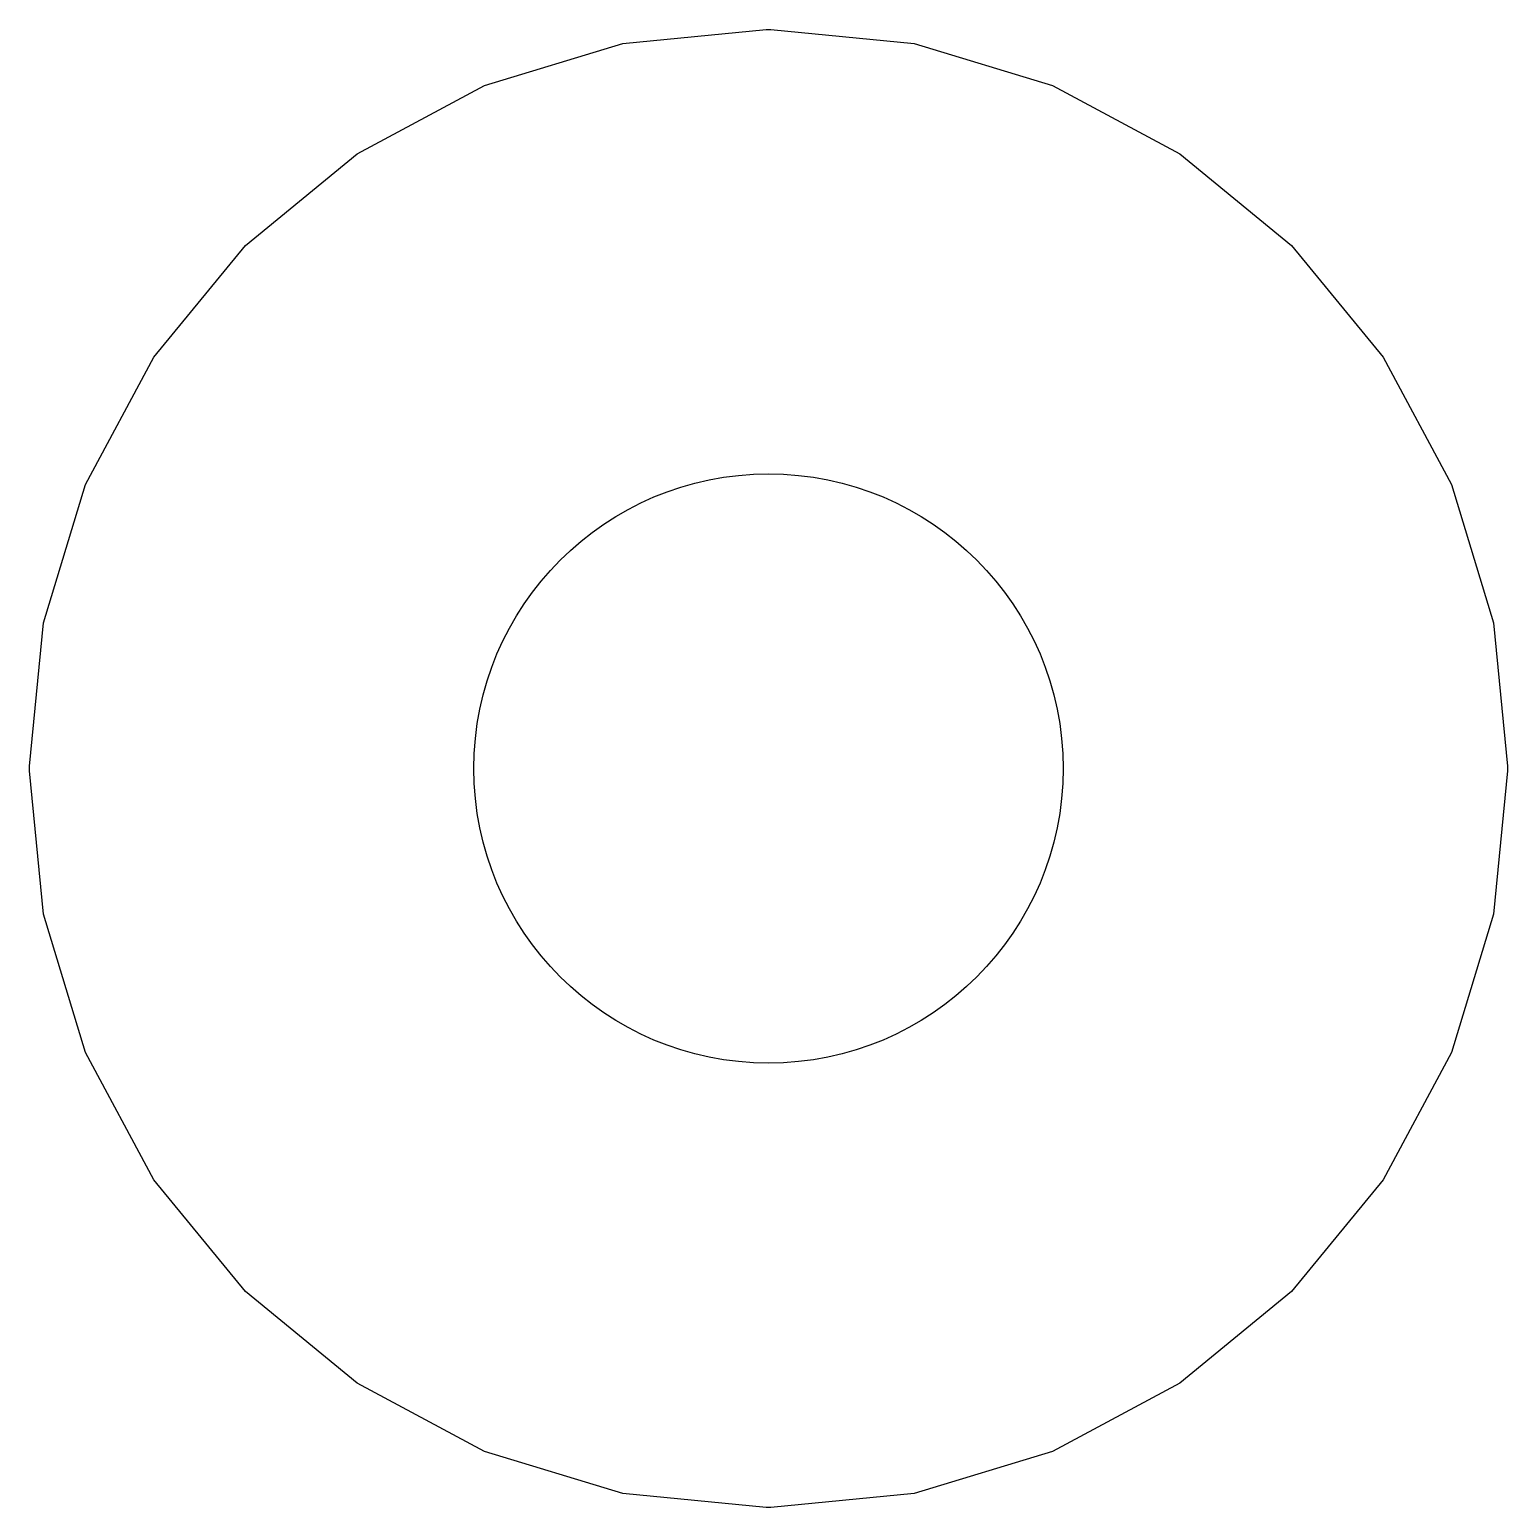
# Model space of a CAD drawing. Header units: millimetres. Extents: x -0.07 to 8.07, y -0.07 to 8.07.
import ezdxf

# ---------------------------------------------------------------- set-up
doc = ezdxf.new("R2010")
doc.units = ezdxf.units.MM
doc.layers.add('CUT', color=1, linetype='Continuous')

msp = doc.modelspace()

# ---------------------------------------------------------------- linework, layer by layer
at = {"layer": 'CUT'}
msp.add_lwpolyline([(8.075, 3.9863), (7.9972, 3.1969), (7.7659, 2.4343), (7.3902, 1.7314), (6.8846, 1.1154), (6.2686, 0.6098), (5.5657, 0.2341), (4.8031, 0.0028), (4.0137, -0.075), (3.9863, -0.075), (3.1969, 0.0028), (2.4343, 0.2341), (1.7314, 0.6098), (1.1154, 1.1154), (0.6098, 1.7314), (0.2341, 2.4343), (0.0028, 3.1969), (-0.075, 3.9863), (-0.075, 4.0137), (0.0028, 4.8031), (0.2341, 5.5657), (0.6098, 6.2686), (1.1154, 6.8846), (1.7314, 7.3902), (2.4343, 7.7659), (3.1969, 7.9972), (3.9863, 8.075), (4.0137, 8.075), (4.8031, 7.9972), (5.5657, 7.7659), (6.2686, 7.3902), (6.8846, 6.8846), (7.3902, 6.2686), (7.7659, 5.5657), (7.9972, 4.8031), (8.075, 4.0137)], close=True, dxfattribs=at)
msp.add_circle((4, 4), 1.625, dxfattribs=at)

doc.saveas('drawing.dxf')
